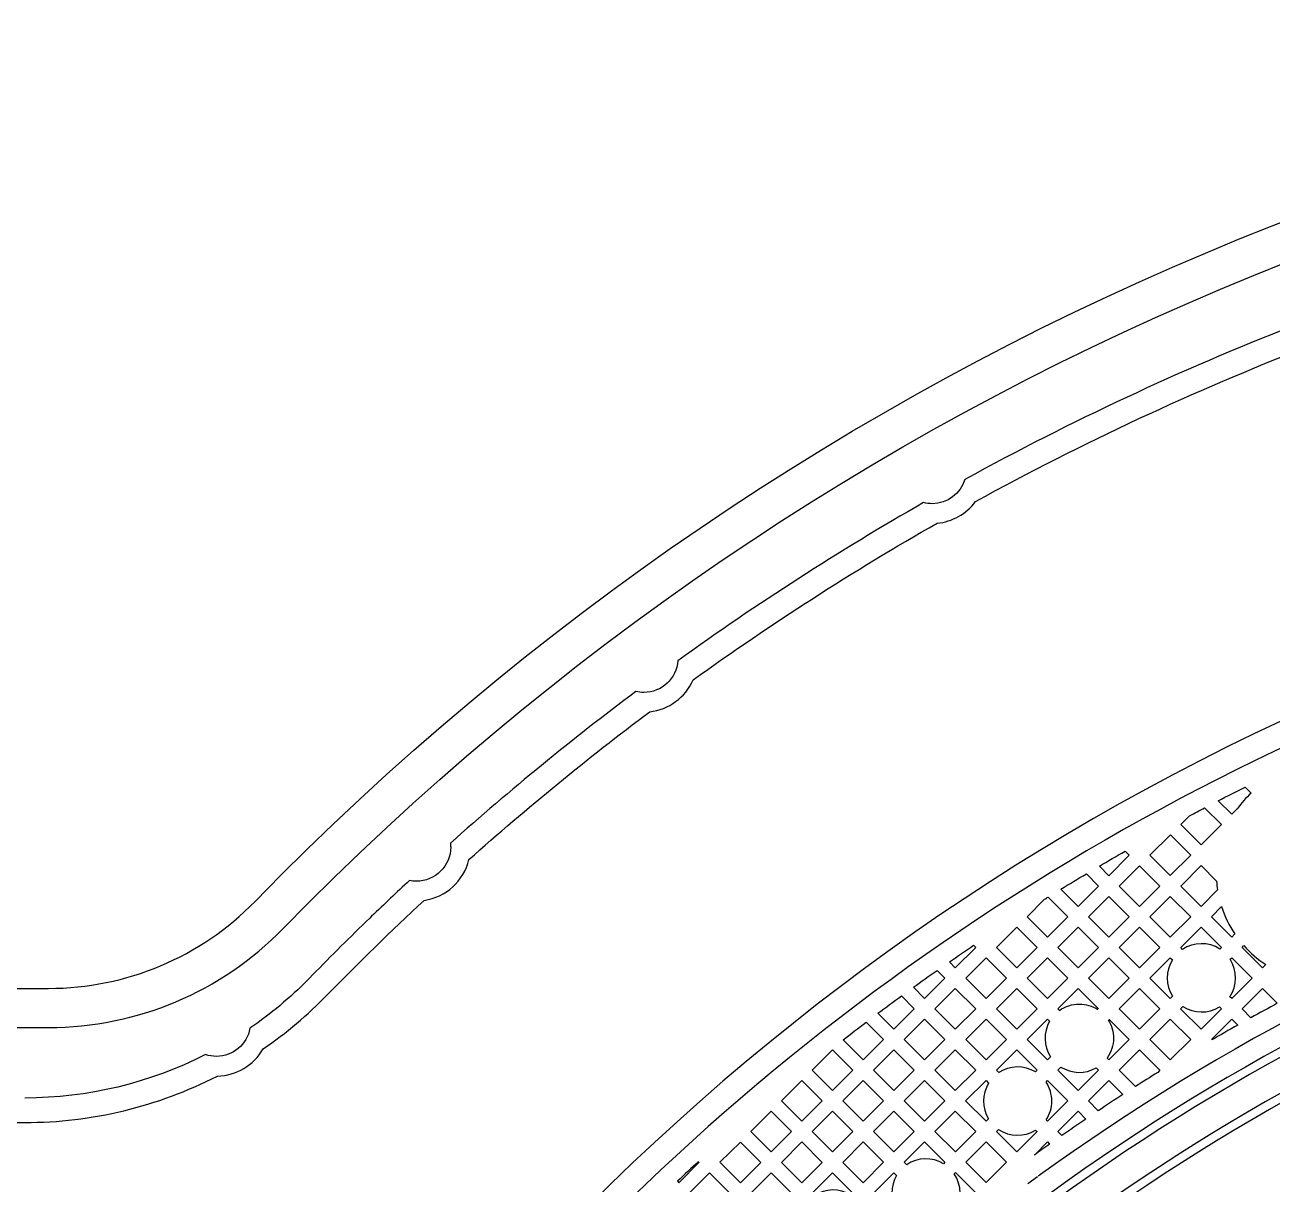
# Model space of a CAD drawing. Header units: millimetres. Extents: x 3175 to 3429, y -23 to 156.
# Drawn here: x 3329.61 to 3336.1, y 97.28 to 103.31 of the extents above; entities that cross this region are included whole.
import ezdxf

# ---------------------------------------------------------------- set-up
doc = ezdxf.new("R2010")
doc.units = ezdxf.units.MM
doc.header["$LTSCALE"] = 23.1
doc.layers.add('gbr-dxf_layer0', color=7, linetype='CONTINUOUS')
doc.layers.add('gbr-outline-dxf_layer1', color=2, linetype='CONTINUOUS')

msp = doc.modelspace()

# ---------------------------------------------------------------- linework, layer by layer
at = {"layer": 'gbr-dxf_layer0'}
for p, q in [((3335.7871, 98.6681), (3335.8399, 98.7209)), ((3334.8821, 97.3138), (3334.8318, 97.2773))]:
    msp.add_line(p, q, dxfattribs=at)
at = {"layer": 'gbr-dxf_layer0', "linetype": 'Continuous'}
for points in [[(3280.5403, 94.446), (3280.5403, 102.3113, -0.414216), (3281.3369, 103.1079), (3312.3452, 103.1079, -0.202307), (3323.0152, 98.6062, 0.202311), (3324.2354, 98.0914), (3329.7353, 98.0914, 0.202315), (3330.9555, 98.6062, -0.202307), (3341.6256, 103.1079), (3363.1569, 103.1079, -0.414217), (3363.9534, 102.3113), (3363.9534, 99.3788)], [(3281.0463, 101.7424), (3281.0463, 102.3096, -0.377394), (3281.3135, 102.6131), (3312.221, 102.6131, -0.202308), (3322.5367, 98.2611, 0.202304), (3324.1113, 97.5966), (3329.6111, 97.5966, 0.118898), (3330.6134, 97.8384, 0.264777), (3330.8517, 97.9804, 0.049743), (3331.1857, 98.2611, -0.012228), (3331.6891, 98.7533, 0.308379), (3331.9225, 98.9657, -0.021115), (3332.8636, 99.7353, 0.268033), (3333.0894, 99.9011, -0.026221), (3334.3591, 100.7172, 0.214143), (3334.5593, 100.8295, -0.03315), (3336.2878, 101.6362, 0.130853), (3336.4224, 101.6878, -0.090345), (3341.5011, 102.6131), (3362.8049, 102.6131)], [(3336.2114, 101.7433, 0.032461), (3334.5044, 100.9448, -0.33044), (3334.3343, 100.8186, -0.06382), (3334.2895, 100.8243, 0.026194), (3333.0102, 100.0012, -0.39372), (3332.8329, 99.8359, -0.058461), (3332.7918, 99.8407, 0.021471), (3331.8266, 99.051, -0.028786), (3331.8277, 99.0306, -0.414223), (3331.6499, 98.8528, -0.052153), (3331.6132, 98.8567, 0.004675), (3331.4163, 98.6702), (3331.4064, 98.6608, 0.007213), (3331.1094, 98.3654), (3331.0942, 98.3499), (3331.0843, 98.3398, -0.047495), (3330.7832, 98.0879, -0.364431), (3330.608, 97.9407, -0.081036), (3330.5516, 97.95, -0.11836), (3329.6114, 97.7241)], [(3361.5201, 101.7104), (3361.5201, 101.1132, -0.414254), (3361.4701, 101.0632), (3361.1086, 101.0632), (3361.1086, 101.0152), (3360.78, 101.0152), (3360.78, 101.0632), (3360.7452, 101.0632, 0.064068), (3360.5321, 101.0358, 0.013699), (3360.3802, 100.9916, 0.036904), (3360.3466, 100.994, 0.080213), (3360.2745, 100.9824, 0.02431), (3360.0129, 100.8737), (3341.5011, 100.8737, 0.202298), (3332.432, 97.0472, -0.202305), (3329.6114, 95.8572), (3324.111, 95.8572, -0.202305), (3321.2903, 97.0472, 0.202298), (3312.2213, 100.8737), (3284.0364, 100.8737)], [(3335.8399, 98.7209, 0.069984), (3335.909, 98.5782), (3335.893, 98.5622), (3335.7871, 98.6681)], [(3334.9877, 98.1886), (3334.9961, 98.1801, -0.156459), (3335.0996, 98.2133, -0.144411), (3335.196, 98.1849)], [(3336.1302, 98.2172, 0.003458), (3335.993, 98.1423), (3335.9468, 98.1885)], [(3335.2497, 98.1308, -0.142306), (3335.2774, 98.0355, -0.156444), (3335.2442, 97.9321)], [(3335.3264, 97.7421, 0.003385), (3335.1986, 97.658), (3335.1475, 97.7091)]]:
    msp.add_lwpolyline(points, format="xyb", dxfattribs=at)
for points in [[(3335.8226, 99.2718, -0.003188), (3335.9634, 99.343), (3335.9942, 99.3122, 0.048509), (3335.9211, 99.2298), (3335.8929, 99.2015)], [(3335.6273, 99.1476), (3335.6737, 99.1941, -0.001797), (3335.7516, 99.2351), (3335.839, 99.1476), (3335.7332, 99.0418)], [(3335.2039, 98.9316, -0.003135), (3335.3381, 99.0093), (3335.3596, 98.9878), (3335.2537, 98.8818)], [(3335.6272, 98.828), (3335.7332, 98.934), (3335.8141, 98.8531, 0.019973), (3335.8192, 98.808), (3335.7332, 98.722)], [(3335.0041, 98.8117, -0.00312), (3335.1362, 98.8915), (3335.1998, 98.8279), (3335.0938, 98.722)], [(3334.8278, 98.668), (3334.9187, 98.7588, -0.000558), (3334.9375, 98.7705), (3335.0399, 98.6681), (3334.9338, 98.562)], [(3335.6272, 98.5082), (3335.7332, 98.6142), (3335.8391, 98.5084), (3335.8307, 98.5, 0.295986), (3335.6372, 98.4982)], [(3334.4235, 98.4331, -0.003082), (3334.5494, 98.5192), (3334.5603, 98.5082), (3334.4543, 98.4023)], [(3335.9468, 98.5084), (3335.956, 98.5175, 0.066329), (3336.0697, 98.4192), (3336.0528, 98.4023)], [(3335.4674, 98.3484), (3335.5733, 98.4543), (3335.5841, 98.4435, 0.287708), (3335.5853, 98.2545), (3335.5732, 98.2425)], [(3335.8835, 98.2518, 0.297742), (3335.8847, 98.4463), (3335.893, 98.4545), (3335.999, 98.3485), (3335.8929, 98.2424)], [(3334.2361, 98.3008, -0.003073), (3334.36, 98.3889), (3334.4005, 98.3484), (3334.2945, 98.2424)], [(3334.0517, 98.1654, -0.003064), (3334.1736, 98.2555), (3334.2406, 98.1885), (3334.1346, 98.0825)], [(3335.6271, 98.1886), (3335.639, 98.2005, 0.289308), (3335.8288, 98.1987), (3335.839, 98.1885), (3335.7331, 98.0826)], [(3333.8705, 98.0272, -0.003053), (3333.9903, 98.1191), (3334.0807, 98.0286), (3333.9749, 97.9228)], [(3334.8279, 98.0287), (3334.9338, 98.1347), (3334.945, 98.1235, 0.279795), (3334.9502, 97.939), (3334.9339, 97.9227)], [(3334.668, 97.8689), (3334.774, 97.9748), (3334.88, 97.8688), (3334.8712, 97.86, 0.290753), (3334.6806, 97.8563)], [(3335.3074, 97.8689), (3335.4134, 97.9749), (3335.5194, 97.8689), (3335.5075, 97.857, 0.003023), (3335.392, 97.7843)], [(3334.9878, 97.8688), (3335.0043, 97.8854, 0.277571), (3335.1875, 97.881), (3335.1996, 97.8689), (3335.0937, 97.7629)], [(3334.5081, 97.709), (3334.6141, 97.815), (3334.6275, 97.8016, 0.282258), (3334.6269, 97.6157), (3334.6142, 97.603)], [(3334.9263, 97.8073), (3334.9339, 97.815), (3335.0398, 97.7091), (3334.9338, 97.6031), (3334.927, 97.6099, 0.147362), (3334.9566, 97.7081, 0.149148)], [(3334.9877, 97.5492), (3335.0937, 97.6552), (3335.1342, 97.6147, 0.003372), (3335.0085, 97.5284)], [(3334.668, 97.5491), (3334.6795, 97.5606, 0.294574), (3334.8722, 97.5569), (3334.8799, 97.5492), (3334.7739, 97.4432)], [(3334.1884, 97.3893), (3334.2945, 97.4954), (3334.4005, 97.3894), (3334.3933, 97.3821, 0.293648), (3334.2011, 97.3766)], [(3334.8656, 97.4271), (3334.9338, 97.4953), (3334.9452, 97.4839, 0.002179)], [(3333.0695, 97.2293), (3333.1756, 97.3354), (3333.2815, 97.2295), (3333.1894, 97.1373, 0.015828), (3333.1543, 97.1446)], [(3333.7089, 97.2294), (3333.8149, 97.3354), (3333.9208, 97.2294), (3333.9103, 97.2189, 0.288049), (3333.7212, 97.2172)], [(3334.0286, 97.2294), (3334.1346, 97.3354), (3334.1489, 97.3211, 0.277094), (3334.1492, 97.1381), (3334.1346, 97.1234)], [(3334.4483, 97.1295, 0.308312), (3334.4486, 97.3297), (3334.4544, 97.3355), (3334.5603, 97.2296), (3334.4542, 97.1235)]]:
    msp.add_lwpolyline(points, format="xyb", close=True, dxfattribs=at)
for points in [[(3335.4674, 98.9878), (3335.5734, 99.0938), (3335.6793, 98.9879), (3335.5733, 98.8819)], [(3335.3075, 98.8279), (3335.4135, 98.9339), (3335.5194, 98.828), (3335.4134, 98.722)], [(3335.1477, 98.6681), (3335.2536, 98.774), (3335.3595, 98.6681), (3335.2536, 98.5622)], [(3335.4673, 98.6681), (3335.5733, 98.7741), (3335.6793, 98.6681), (3335.5733, 98.5621)], [(3334.6681, 98.5082), (3334.7739, 98.6141), (3334.8799, 98.5081), (3334.7741, 98.4022)], [(3334.9877, 98.5081), (3335.0938, 98.6142), (3335.1997, 98.5083), (3335.0936, 98.4022)], [(3335.3075, 98.5083), (3335.4134, 98.6142), (3335.5194, 98.5082), (3335.4135, 98.4023)], [(3334.5082, 98.3484), (3334.6142, 98.4543), (3334.7202, 98.3484), (3334.6142, 98.2424)], [(3334.8279, 98.3484), (3334.9338, 98.4542), (3335.0398, 98.3484), (3334.9338, 98.2424)], [(3335.1475, 98.3484), (3335.2536, 98.4544), (3335.3596, 98.3484), (3335.2536, 98.2424)], [(3334.3484, 98.1885), (3334.4543, 98.2945), (3334.5603, 98.1885), (3334.4543, 98.0825)], [(3334.6681, 98.1885), (3334.7741, 98.2945), (3334.88, 98.1886), (3334.774, 98.0826)], [(3335.3074, 98.1885), (3335.4135, 98.2945), (3335.5194, 98.1886), (3335.4133, 98.0826)], [(3334.1885, 98.0286), (3334.2945, 98.1346), (3334.4005, 98.0287), (3334.2945, 97.9227)], [(3334.5082, 98.0287), (3334.6142, 98.1346), (3334.7201, 98.0287), (3334.6141, 97.9227)], [(3335.4672, 98.0288), (3335.5732, 98.1348), (3335.6793, 98.0288), (3335.5733, 97.9228)], [(3333.709, 97.8687), (3333.8151, 97.9748), (3333.921, 97.8689), (3333.8149, 97.7628)], [(3334.0287, 97.8689), (3334.1346, 97.9748), (3334.2406, 97.8688), (3334.1347, 97.7629)], [(3334.3483, 97.8688), (3334.4543, 97.9748), (3334.5603, 97.8689), (3334.4543, 97.7629)], [(3333.5491, 97.7089), (3333.6551, 97.8148), (3333.761, 97.7089), (3333.655, 97.603)], [(3333.8688, 97.7089), (3333.9749, 97.815), (3334.0808, 97.7091), (3333.9747, 97.603)], [(3334.1886, 97.7091), (3334.2945, 97.8149), (3334.4004, 97.709), (3334.2945, 97.6031)], [(3333.3893, 97.549), (3333.4953, 97.655), (3333.6012, 97.5491), (3333.4952, 97.4431)], [(3333.7089, 97.5491), (3333.8149, 97.6551), (3333.9209, 97.5491), (3333.8149, 97.4431)], [(3334.0286, 97.5491), (3334.1347, 97.6552), (3334.2406, 97.5492), (3334.1346, 97.4432)], [(3334.3484, 97.5492), (3334.4543, 97.6551), (3334.5603, 97.5491), (3334.4544, 97.4432)], [(3333.2295, 97.3893), (3333.3354, 97.4951), (3333.4413, 97.3892), (3333.3354, 97.2833)], [(3333.5491, 97.3892), (3333.655, 97.4952), (3333.761, 97.3892), (3333.6551, 97.2833)], [(3333.8688, 97.3892), (3333.9747, 97.4952), (3334.0807, 97.3893), (3333.9747, 97.2833)], [(3334.5083, 97.3894), (3334.6142, 97.4952), (3334.72, 97.3893), (3334.6142, 97.2835)], [(3333.3893, 97.2295), (3333.4952, 97.3354), (3333.6012, 97.2294), (3333.4953, 97.1235)]]:
    msp.add_lwpolyline(points, close=True, dxfattribs=at)
for points in [[(3335.1997, 98.1885), (3335.0936, 98.2945), (3334.9877, 98.1886)], [(3335.9468, 98.1885), (3336.0528, 98.2946), (3336.1302, 98.2172)], [(3335.2442, 97.9321), (3335.2535, 97.9228), (3335.3595, 98.0287), (3335.2536, 98.1346)], [(3335.9239, 98.1036), (3335.8929, 98.1346), (3335.787, 98.0288)], [(3335.1475, 97.7091), (3335.2535, 97.815), (3335.3264, 97.7421)], [(3333.0079, 97.291), (3333.0157, 97.2832), (3333.1217, 97.3893)]]:
    msp.add_lwpolyline(points, dxfattribs=at)
at = {"layer": 'gbr-dxf_layer0'}
for centre, radius, start, end in [((3341.5018, 88.2115), 12.5348, 103.24962, 135.74773), ((3341.5023, 88.2115), 11.255, 90.01781, 126.00496), ((3341.5025, 88.2116), 11.3566, 119.42099, 120.20368), ((3341.5017, 88.2114), 12.4332, 132.39902, 133.09094)]:
    msp.add_arc(centre, radius, start, end, dxfattribs=at)
at = {"layer": 'gbr-dxf_layer0', "color": 1}
for centre, radius, start, end in [((3341.5023, 88.2115), 11.1472, 90.00368, 126.00652), ((3341.5023, 88.2115), 11.1022, 90.00925, 126.00957), ((3341.5024, 88.2116), 10.9379, 90.00395, 126.01068), ((3341.5024, 88.2116), 10.8929, 90.01397, 126.00792)]:
    msp.add_arc(centre, radius, start, end, dxfattribs=at)
at = {"layer": 'gbr-outline-dxf_layer1', "linetype": 'Continuous'}
msp.add_lwpolyline([(3280.3369, 90.7114), (3280.3369, 102.3113, -0.414215), (3281.3369, 103.3113), (3312.345, 103.3113, -0.202312), (3323.161, 98.7482, 0.202309), (3324.2355, 98.2948), (3329.7353, 98.2948, 0.202214), (3330.8094, 98.7478, -0.202322), (3341.6258, 103.3113), (3363.1569, 103.3113, -0.414215), (3364.1569, 102.3113), (3364.1569, 90.7114, -0.414215), (3363.1569, 89.7114), (3342.0404, 89.7114, 0.196009), (3340.2926, 88.9987, -0.196007), (3329.7353, 84.6949), (3324.2355, 84.6949, -0.196007), (3313.6782, 88.9987, 0.196013), (3311.9304, 89.7114), (3281.3369, 89.7114, -0.414215)], format="xyb", close=True, dxfattribs=at)

doc.saveas('drawing.dxf')
